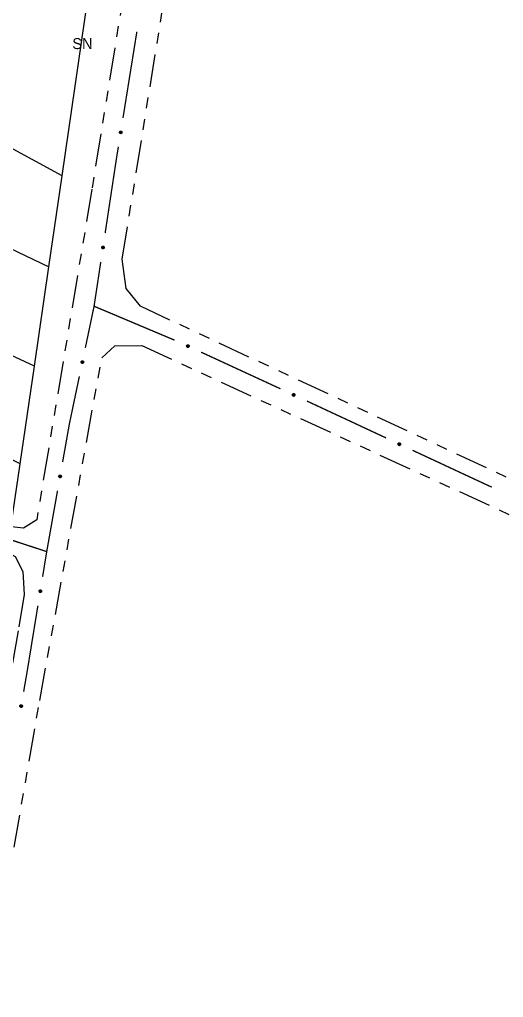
# Model space of a CAD drawing. Extents: x 209193 to 212081, y 4877574 to 4880493.
# Drawn here: x 210514.2 to 210580.7, y 4878690 to 4878824.3 of the extents above; entities that cross this region are included whole.
import ezdxf
from ezdxf.enums import TextEntityAlignment as Align

# ---------------------------------------------------------------- set-up
doc = ezdxf.new("R2010")
doc.units = 0
doc.header["$LTSCALE"] = 1.5
doc.header["$MEASUREMENT"] = 0
doc.linetypes.add('TRACO_25', pattern=[8, 3, -1, 1, -1, 1, -1])
for name, color, linetype in [('CD_MALHA_LOTES', 7, 'CONTINUOUS'), ('RU-QUADRA', 210, 'CONTINUOUS'), ('SV-EIXO-RUA-N-PAV', 6, 'CONTINUOUS'), ('SV-RUA-NAO-PAV', 7, 'CONTINUOUS'), ('Th_NmrPort', 1, 'CONTINUOUS')]:
    doc.layers.add(name, color=color, linetype=linetype)

msp = doc.modelspace()

# ---------------------------------------------------------------- linework, layer by layer
at = {"layer": 'CD_MALHA_LOTES', "linetype": 'Continuous', "flags": 128}
for points in [[(210520.081167, 4878802.82443), (210524.139028, 4878830.693511)], [(210520.081167, 4878802.82443), (210500.950134, 4878813.228601)], [(210491.080157, 4878803.358623), (210518.265216, 4878790.352614)], [(210518.265216, 4878790.352614), (210520.081167, 4878802.82443)], [(210516.277676, 4878776.70234), (210487.016048, 4878790.295418)], [(210516.277676, 4878776.70234), (210518.265216, 4878790.352614)], [(210514.3255, 4878763.294943), (210483.242233, 4878778.973973)], [(210514.3255, 4878763.294943), (210516.277676, 4878776.70234)], [(210513.142459, 4878755.16991), (210514.3255, 4878763.294943)]]:
    msp.add_lwpolyline(points, dxfattribs=at)
at = {"layer": 'RU-QUADRA', "linetype": 'Continuous', "flags": 128}
msp.add_lwpolyline([(210413.122003, 4878908.403499), (210410.54, 4878895.21), (210408.383759, 4878884.050767), (210404.477527, 4878863.834781), (210395.41, 4878819.2), (210430.79, 4878798.59), (210434.295409, 4878796.553598), (210440.592972, 4878793.180844), (210459.243631, 4878783.192207), (210481.09878, 4878771.487356), (210513.142459, 4878755.16991), (210514.3255, 4878763.294943), (210516.277676, 4878776.70234), (210518.265216, 4878790.352614), (210520.081167, 4878802.82443), (210524.139028, 4878830.693511), (210527.723513, 4878855.311486), (210528.528012, 4878860.836727), (210532.507907, 4878880.303605), (210538.357358, 4878908.91505)], dxfattribs=at)
at = {"layer": 'SV-EIXO-RUA-N-PAV', "const_width": 0.18}
for points in [[(210530.347704, 4878822.624079), (210528.441908, 4878810.776381)], [(210527.806643, 4878806.827149), (210527.647827, 4878805.839841)], [(210527.647827, 4878805.839841), (210527.525391, 4878805.078702)], [(210527.525391, 4878805.078702), (210525.993468, 4878794.964987)], [(210525.394422, 4878791.010099), (210524.495852, 4878785.077766)], [(210524.495852, 4878785.077766), (210524.472562, 4878784.924007)], [(210524.472562, 4878784.924007), (210523.272913, 4878779.203966)], [(210524.472562, 4878784.924007), (210535.528932, 4878780.259601)], [(210539.173145, 4878778.611439), (210550.066924, 4878773.578987)], [(210522.451867, 4878775.289137), (210521.220298, 4878769.416894)], [(210553.697966, 4878771.901034), (210564.573331, 4878766.82891)], [(210521.220298, 4878769.416894), (210521.084885, 4878768.771234)], [(210521.084885, 4878768.771234), (210520.151983, 4878763.513057)], [(210568.198453, 4878765.138202), (210575.448696, 4878761.756786)], [(210575.448696, 4878761.756786), (210575.765306, 4878761.609124)], [(210575.765306, 4878761.609124), (210579.076868, 4878760.072635)], [(210519.453218, 4878759.574564), (210518.055689, 4878751.697578)], [(210517.970795, 4878751.219086), (210511.317295, 4878753.39416)], [(210518.055689, 4878751.697578), (210517.970795, 4878751.219086)], [(210517.970795, 4878751.219086), (210517.405163, 4878747.750873)], [(210516.761309, 4878743.803031), (210515.312638, 4878734.920388)], [(210515.281353, 4878734.728559), (210514.799435, 4878731.964621)], [(210515.312638, 4878734.920388), (210515.281353, 4878734.728559)]]:
    msp.add_lwpolyline(points, dxfattribs=at)
at = {"layer": 'SV-EIXO-RUA-N-PAV'}
for points in [[(210528.255778, 4878808.92614), (210528.284989, 4878808.886913), (210528.302073, 4878808.847226), (210528.306794, 4878808.810024), (210528.302395, 4878808.776061), (210528.29398, 4878808.741823), (210528.277881, 4878808.709176), (210528.251986, 4878808.676898), (210528.212842, 4878808.64732), (210528.171036, 4878808.632491), (210528.134811, 4878808.625911), (210528.099133, 4878808.628459), (210528.06601, 4878808.637191), (210528.03265, 4878808.655035), (210528.000197, 4878808.681596), (210527.971407, 4878808.721677), (210527.954925, 4878808.7607), (210527.951303, 4878808.796804), (210527.954092, 4878808.832656), (210527.963102, 4878808.867507), (210527.97909, 4878808.899464), (210528.005892, 4878808.932091), (210528.045828, 4878808.959983), (210528.084561, 4878808.976865), (210528.120604, 4878808.980994), (210528.155839, 4878808.977453), (210528.190282, 4878808.969431), (210528.223774, 4878808.954614), (210528.255778, 4878808.92614)], [(210525.824302, 4878793.113117), (210525.853871, 4878793.07416), (210525.871318, 4878793.034631), (210525.87638, 4878792.997474), (210525.872292, 4878792.963473), (210525.864192, 4878792.929159), (210525.848392, 4878792.896365), (210525.822794, 4878792.863852), (210525.783923, 4878792.833916), (210525.742255, 4878792.818705), (210525.706092, 4878792.811792), (210525.670392, 4878792.814014), (210525.637189, 4878792.822441), (210525.603668, 4878792.839979), (210525.570972, 4878792.866242), (210525.541816, 4878792.906058), (210525.524978, 4878792.944928), (210525.521025, 4878792.980997), (210525.523485, 4878793.016873), (210525.532175, 4878793.051805), (210525.54787, 4878793.083907), (210525.574371, 4878793.116779), (210525.614051, 4878793.145035), (210525.652627, 4878793.162272), (210525.688631, 4878793.16673), (210525.723897, 4878793.163513), (210525.758412, 4878793.155807), (210525.792038, 4878793.141297), (210525.824302, 4878793.113117)], [(210537.273244, 4878779.610369), (210537.318899, 4878779.62791), (210537.361724, 4878779.63365), (210537.39882, 4878779.628156), (210537.430335, 4878779.614754), (210537.461032, 4878779.597412), (210537.488123, 4878779.5731), (210537.512214, 4878779.539455), (210537.530132, 4878779.493781), (210537.533128, 4878779.449524), (210537.529688, 4878779.412868), (210537.517606, 4878779.379201), (210537.500259, 4878779.349663), (210537.474074, 4878779.322357), (210537.43974, 4878779.298276), (210537.393376, 4878779.281371), (210537.351353, 4878779.276032), (210537.315612, 4878779.282287), (210537.281843, 4878779.294649), (210537.250716, 4878779.312729), (210537.22426, 4878779.336748), (210537.200076, 4878779.371361), (210537.183997, 4878779.417343), (210537.178194, 4878779.459195), (210537.183946, 4878779.495015), (210537.196864, 4878779.527986), (210537.213884, 4878779.558987), (210537.23719, 4878779.587237), (210537.273244, 4878779.610369)], [(210522.999619, 4878777.364577), (210523.026945, 4878777.324015), (210523.042136, 4878777.283565), (210523.045095, 4878777.246182), (210523.039097, 4878777.212465), (210523.029075, 4878777.178662), (210523.011452, 4878777.146812), (210522.984062, 4878777.115793), (210522.943564, 4878777.088096), (210522.901105, 4878777.075258), (210522.86461, 4878777.070395), (210522.829092, 4878777.074626), (210522.796418, 4878777.084912), (210522.763938, 4878777.104312), (210522.732775, 4878777.132376), (210522.70591, 4878777.173772), (210522.691289, 4878777.213529), (210522.689376, 4878777.249763), (210522.693855, 4878777.285444), (210522.7045, 4878777.319831), (210522.72198, 4878777.350997), (210522.750293, 4878777.382322), (210522.791502, 4878777.408297), (210522.830988, 4878777.423332), (210522.867186, 4878777.425753), (210522.902215, 4878777.420553), (210522.93624, 4878777.410913), (210522.968995, 4878777.394531), (210522.999619, 4878777.364577)], [(210551.798283, 4878772.900433), (210551.843938, 4878772.917973), (210551.886763, 4878772.923713), (210551.923859, 4878772.91822), (210551.955373, 4878772.904818), (210551.986071, 4878772.887476), (210552.013162, 4878772.863163), (210552.037253, 4878772.829518), (210552.05517, 4878772.783844), (210552.058167, 4878772.739588), (210552.054727, 4878772.702931), (210552.042644, 4878772.669264), (210552.025298, 4878772.639726), (210551.999112, 4878772.61242), (210551.964778, 4878772.588339), (210551.918415, 4878772.571434), (210551.876392, 4878772.566095), (210551.840651, 4878772.572351), (210551.806882, 4878772.584712), (210551.775755, 4878772.602793), (210551.749299, 4878772.626812), (210551.725115, 4878772.661424), (210551.709036, 4878772.707406), (210551.703233, 4878772.749258), (210551.708985, 4878772.785078), (210551.721903, 4878772.81805), (210551.738923, 4878772.84905), (210551.762228, 4878772.877301), (210551.798283, 4878772.900433)], [(210566.302206, 4878766.14405), (210566.347924, 4878766.161425), (210566.390769, 4878766.167008), (210566.427845, 4878766.16138), (210566.459311, 4878766.147863), (210566.489944, 4878766.130409), (210566.516947, 4878766.105998), (210566.540916, 4878766.072266), (210566.558666, 4878766.026526), (210566.561501, 4878765.982259), (210566.557928, 4878765.945615), (210566.545723, 4878765.911993), (210566.528268, 4878765.882518), (210566.501984, 4878765.855308), (210566.467562, 4878765.831352), (210566.421137, 4878765.814616), (210566.379095, 4878765.80943), (210566.343377, 4878765.815816), (210566.309653, 4878765.8283), (210566.278592, 4878765.846494), (210566.252224, 4878765.87061), (210566.228167, 4878765.90531), (210566.212256, 4878765.95135), (210566.206605, 4878765.993223), (210566.212487, 4878766.029022), (210566.225526, 4878766.061946), (210566.242658, 4878766.092885), (210566.266067, 4878766.12105), (210566.302206, 4878766.14405)], [(210519.936088, 4878761.666052), (210519.964664, 4878761.62636), (210519.981107, 4878761.586403), (210519.985229, 4878761.54913), (210519.980283, 4878761.515243), (210519.971318, 4878761.481144), (210519.954696, 4878761.44876), (210519.928284, 4878761.416904), (210519.888669, 4878761.38796), (210519.84663, 4878761.373806), (210519.810304, 4878761.367809), (210519.774671, 4878761.370932), (210519.741693, 4878761.380196), (210519.708625, 4878761.398575), (210519.676603, 4878761.425655), (210519.648462, 4878761.466195), (210519.632611, 4878761.505478), (210519.629571, 4878761.541635), (210519.632937, 4878761.577437), (210519.642506, 4878761.612139), (210519.659006, 4878761.643834), (210519.68633, 4878761.676026), (210519.726711, 4878761.703271), (210519.76571, 4878761.719528), (210519.801815, 4878761.723075), (210519.836988, 4878761.718968), (210519.871298, 4878761.710392), (210519.904547, 4878761.695038), (210519.936088, 4878761.666052)], [(210517.215009, 4878745.90104), (210517.244134, 4878745.861749), (210517.261132, 4878745.822025), (210517.265772, 4878745.784813), (210517.261299, 4878745.750861), (210517.25281, 4878745.716641), (210517.23664, 4878745.684028), (210517.210675, 4878745.651808), (210517.171466, 4878745.622314), (210517.129629, 4878745.607576), (210517.093389, 4878745.601075), (210517.057717, 4878745.603701), (210517.024612, 4878745.612504), (210516.991292, 4878745.630421), (210516.958896, 4878745.657053), (210516.930194, 4878745.697197), (210516.913797, 4878745.736255), (210516.910253, 4878745.772367), (210516.91312, 4878745.808212), (210516.922206, 4878745.843044), (210516.938263, 4878745.874966), (210516.965136, 4878745.907535), (210517.005133, 4878745.935339), (210517.043903, 4878745.952138), (210517.079955, 4878745.956188), (210517.115182, 4878745.95257), (210517.149607, 4878745.944473), (210517.183067, 4878745.929584), (210517.215009, 4878745.90104)], [(210514.589024, 4878730.116983), (210514.617717, 4878730.077376), (210514.634279, 4878730.037468), (210514.638511, 4878730.000207), (210514.633666, 4878729.966305), (210514.624803, 4878729.932181), (210514.608276, 4878729.899747), (210514.58196, 4878729.867813), (210514.54243, 4878729.838751), (210514.500434, 4878729.824472), (210514.464126, 4878729.818368), (210514.428484, 4878729.821385), (210514.395478, 4878729.830551), (210514.362356, 4878729.848832), (210514.330254, 4878729.875817), (210514.301993, 4878729.916272), (210514.286025, 4878729.955508), (210514.282877, 4878729.991656), (210514.286137, 4878730.027469), (210514.295603, 4878730.062199), (210514.312009, 4878730.093943), (210514.339238, 4878730.126215), (210514.379537, 4878730.15358), (210514.418488, 4878730.169953), (210514.454582, 4878730.173607), (210514.489768, 4878730.169604), (210514.524102, 4878730.16113), (210514.557397, 4878730.145875), (210514.589024, 4878730.116983)]]:
    msp.add_lwpolyline(points, close=True, dxfattribs=at)
for points in [[(210527.963102, 4878808.867507), (210527.954925, 4878808.7607)], [(210527.971034, 4878808.8791), (210527.963702, 4878808.747601)], [(210527.97909, 4878808.899464), (210527.971407, 4878808.721677)], [(210527.993965, 4878808.909963), (210527.986575, 4878808.70937)], [(210528.005892, 4878808.932091), (210528.000197, 4878808.681596)], [(210528.02676, 4878808.942003), (210528.016402, 4878808.671403)], [(210528.045828, 4878808.959983), (210528.03265, 4878808.655035)], [(210528.063861, 4878808.96644), (210528.049045, 4878808.650949)], [(210528.084561, 4878808.976865), (210528.06601, 4878808.637191)], [(210528.101272, 4878808.975625), (210528.082556, 4878808.635884)], [(210528.120604, 4878808.980994), (210528.099133, 4878808.628459)], [(210528.137383, 4878808.976727), (210528.114672, 4878808.629336)], [(210528.155839, 4878808.977453), (210528.134811, 4878808.625911)], [(210528.173541, 4878808.969528), (210528.155474, 4878808.633829)], [(210528.190282, 4878808.969431), (210528.171036, 4878808.632491)], [(210528.206137, 4878808.957375), (210528.193102, 4878808.644361)], [(210528.223774, 4878808.954614), (210528.212842, 4878808.64732)], [(210528.237867, 4878808.939832), (210528.231116, 4878808.665887)], [(210528.255778, 4878808.92614), (210528.251986, 4878808.676898)], [(210528.270821, 4878808.904126), (210528.265692, 4878808.700405)], [(210528.284989, 4878808.886913), (210528.277881, 4878808.709176)], [(210528.294825, 4878808.864331), (210528.286363, 4878808.734396)], [(210528.302073, 4878808.847226), (210528.29398, 4878808.741823)], [(210525.532175, 4878793.051805), (210525.524978, 4878792.944928)], [(210525.540001, 4878793.06347), (210525.533874, 4878792.93191)], [(210525.54787, 4878793.083907), (210525.541816, 4878792.906058)], [(210525.562648, 4878793.094542), (210525.557097, 4878792.89389)], [(210525.574371, 4878793.116779), (210525.570972, 4878792.866242)], [(210525.595148, 4878793.126881), (210525.58727, 4878792.856197)], [(210525.614051, 4878793.145035), (210525.603668, 4878792.839979)], [(210525.632023, 4878793.151658), (210525.6201, 4878792.836044)], [(210525.652627, 4878793.162272), (210525.637189, 4878792.822441)], [(210525.669349, 4878793.161185), (210525.653747, 4878792.821287)], [(210525.688631, 4878793.16673), (210525.670392, 4878792.814014)], [(210525.705448, 4878793.162617), (210525.685922, 4878792.815033)], [(210525.723897, 4878793.163513), (210525.706092, 4878792.811792)], [(210525.74167, 4878793.155751), (210525.726681, 4878792.8199)], [(210525.758412, 4878793.155807), (210525.742255, 4878792.818705)], [(210525.774377, 4878793.143896), (210525.764211, 4878792.830776)], [(210525.792038, 4878793.141297), (210525.783923, 4878792.833916)], [(210525.806266, 4878793.126645), (210525.802026, 4878792.85265)], [(210525.824302, 4878793.113117), (210525.822794, 4878792.863852)], [(210525.839546, 4878793.091242), (210525.836284, 4878792.887484)], [(210525.853871, 4878793.07416), (210525.848392, 4878792.896365)], [(210525.863914, 4878793.051669), (210525.856642, 4878792.921662)], [(210525.871318, 4878793.034631), (210525.864192, 4878792.929159)], [(210537.178194, 4878779.459195), (210537.500259, 4878779.349663)], [(210537.182646, 4878779.436449), (210537.482433, 4878779.337041)], [(210537.183898, 4878779.474951), (210537.505982, 4878779.365242)], [(210537.183946, 4878779.495015), (210537.517606, 4878779.379201)], [(210537.183997, 4878779.417343), (210537.474074, 4878779.322357)], [(210537.192583, 4878779.510019), (210537.520955, 4878779.3944)], [(210537.196164, 4878779.39413), (210537.453928, 4878779.311128)], [(210537.196864, 4878779.527986), (210537.529688, 4878779.412868)], [(210537.200076, 4878779.371361), (210537.43974, 4878779.298276)], [(210537.209272, 4878779.542893), (210537.52764, 4878779.434901)], [(210537.213884, 4878779.558987), (210537.533128, 4878779.449524)], [(210537.218165, 4878779.353905), (210537.409321, 4878779.292655)], [(210537.22426, 4878779.336748), (210537.393376, 4878779.281371)], [(210537.229771, 4878779.571), (210537.527653, 4878779.473975)], [(210537.23719, 4878779.587237), (210537.530132, 4878779.493781)], [(210537.241694, 4878779.323496), (210537.366335, 4878779.280948)], [(210537.250716, 4878779.312729), (210537.351353, 4878779.276032)], [(210537.255226, 4878779.596818), (210537.517185, 4878779.516388)], [(210537.273244, 4878779.610369), (210537.512214, 4878779.539455)], [(210537.298501, 4878779.618913), (210537.493278, 4878779.558996)], [(210537.318899, 4878779.62791), (210537.488123, 4878779.5731)], [(210537.343297, 4878779.631287), (210537.466127, 4878779.588073)], [(210537.361724, 4878779.63365), (210537.461032, 4878779.597412)], [(210522.7045, 4878777.319831), (210522.691289, 4878777.213529)], [(210522.712971, 4878777.331036), (210522.699438, 4878777.20003)], [(210522.72198, 4878777.350997), (210522.70591, 4878777.173772)], [(210522.737334, 4878777.360781), (210522.720481, 4878777.160762)], [(210522.750293, 4878777.382322), (210522.732775, 4878777.132376)], [(210522.771606, 4878777.391237), (210522.748481, 4878777.121428)], [(210522.791502, 4878777.408297), (210522.763938, 4878777.104312)], [(210522.809819, 4878777.413896), (210522.780122, 4878777.099456)], [(210522.830988, 4878777.423332), (210522.796418, 4878777.084912)], [(210522.847622, 4878777.421304), (210522.812884, 4878777.082825)], [(210522.867186, 4878777.425753), (210522.829092, 4878777.074626)], [(210522.883745, 4878777.420699), (210522.844655, 4878777.074768)], [(210522.902215, 4878777.420553), (210522.86461, 4878777.070395)], [(210522.919522, 4878777.411801), (210522.885624, 4878777.077329)], [(210522.93624, 4878777.410913), (210522.901105, 4878777.075258)], [(210522.951509, 4878777.398122), (210522.923707, 4878777.086073)], [(210522.968995, 4878777.394531), (210522.943564, 4878777.088096)], [(210522.982375, 4878777.3791), (210522.962695, 4878777.10578)], [(210522.999619, 4878777.364577), (210522.984062, 4878777.115793)], [(210523.013606, 4878777.341878), (210522.998863, 4878777.138627)], [(210523.026945, 4878777.324015), (210523.011452, 4878777.146812)], [(210523.035704, 4878777.300994), (210523.021115, 4878777.171604)], [(210523.042136, 4878777.283565), (210523.029075, 4878777.178662)], [(210551.703233, 4878772.749258), (210552.025298, 4878772.639726)], [(210551.707685, 4878772.726513), (210552.007472, 4878772.627104)], [(210551.708937, 4878772.765014), (210552.031021, 4878772.655306)], [(210551.708985, 4878772.785078), (210552.042644, 4878772.669264)], [(210551.709036, 4878772.707406), (210551.999112, 4878772.61242)], [(210551.717621, 4878772.800083), (210552.045993, 4878772.684463)], [(210551.721203, 4878772.684194), (210551.978967, 4878772.601192)], [(210551.721903, 4878772.81805), (210552.054727, 4878772.702931)], [(210551.725115, 4878772.661424), (210551.964778, 4878772.588339)], [(210551.734311, 4878772.832956), (210552.052679, 4878772.724964)], [(210551.738923, 4878772.84905), (210552.058167, 4878772.739588)], [(210551.743204, 4878772.643969), (210551.934359, 4878772.582719)], [(210551.749299, 4878772.626812), (210551.918415, 4878772.571434)], [(210551.75481, 4878772.861063), (210552.052692, 4878772.764038)], [(210551.762228, 4878772.877301), (210552.05517, 4878772.783844)], [(210551.766733, 4878772.613559), (210551.891374, 4878772.571011)], [(210551.775755, 4878772.602793), (210551.876392, 4878772.566095)], [(210551.780265, 4878772.886882), (210552.042223, 4878772.806451)], [(210551.798283, 4878772.900433), (210552.037253, 4878772.829518)], [(210551.82354, 4878772.908977), (210552.018317, 4878772.84906)], [(210551.843938, 4878772.917973), (210552.013162, 4878772.863163)], [(210551.868336, 4878772.921351), (210551.991166, 4878772.878136)], [(210551.886763, 4878772.923713), (210551.986071, 4878772.887476)], [(210566.206605, 4878765.993223), (210566.528268, 4878765.882518)], [(210566.210974, 4878765.970462), (210566.510396, 4878765.869961)], [(210566.212256, 4878765.95135), (210566.501984, 4878765.855308)], [(210566.212366, 4878766.008959), (210566.534048, 4878765.898077)], [(210566.212487, 4878766.029022), (210566.545723, 4878765.911993)], [(210566.221178, 4878766.043995), (210566.549127, 4878765.927179)], [(210566.224338, 4878765.928094), (210566.481798, 4878765.844153)], [(210566.225526, 4878766.061946), (210566.557928, 4878765.945615)], [(210566.228167, 4878765.90531), (210566.467562, 4878765.831352)], [(210566.237987, 4878766.076808), (210566.55596, 4878765.967656)], [(210566.242658, 4878766.092885), (210566.561501, 4878765.982259)], [(210566.246192, 4878765.887789), (210566.437123, 4878765.825842)], [(210566.252224, 4878765.87061), (210566.421137, 4878765.814616)], [(210566.258589, 4878766.10484), (210566.556116, 4878766.00673)], [(210566.266067, 4878766.12105), (210566.558666, 4878766.026526)], [(210566.26961, 4878765.857294), (210566.394095, 4878765.814292)], [(210566.278592, 4878765.846494), (210566.379095, 4878765.80943)], [(210566.284138, 4878766.130565), (210566.545802, 4878766.049181)], [(210566.302206, 4878766.14405), (210566.540916, 4878766.072266)], [(210566.327493, 4878766.152502), (210566.522051, 4878766.091876)], [(210566.347924, 4878766.161425), (210566.516947, 4878766.105998)], [(210566.372334, 4878766.164713), (210566.495006, 4878766.121051)], [(210566.390769, 4878766.167008), (210566.489944, 4878766.130409)], [(210519.642506, 4878761.612139), (210519.632611, 4878761.505478)], [(210519.650624, 4878761.623602), (210519.641176, 4878761.492239)], [(210519.659006, 4878761.643834), (210519.648462, 4878761.466195)], [(210519.674049, 4878761.654092), (210519.663431, 4878761.453645)], [(210519.68633, 4878761.676026), (210519.676603, 4878761.425655)], [(210519.707356, 4878761.6856), (210519.692642, 4878761.415202)], [(210519.726711, 4878761.703271), (210519.708625, 4878761.398575)], [(210519.744845, 4878761.709437), (210519.724952, 4878761.394225)], [(210519.76571, 4878761.719528), (210519.741693, 4878761.380196)], [(210519.782399, 4878761.718019), (210519.758215, 4878761.378623)], [(210519.801815, 4878761.723075), (210519.774671, 4878761.370932)], [(210519.818523, 4878761.718539), (210519.790222, 4878761.371559)], [(210519.836988, 4878761.718968), (210519.810304, 4878761.367809)], [(210519.85456, 4878761.710759), (210519.831092, 4878761.375394)], [(210519.871298, 4878761.710392), (210519.84663, 4878761.373806)], [(210519.886957, 4878761.698082), (210519.868884, 4878761.385319)], [(210519.904547, 4878761.695038), (210519.888669, 4878761.38796)], [(210519.9184, 4878761.680031), (210519.90724, 4878761.406231)], [(210519.936088, 4878761.666052), (210519.928284, 4878761.416904)], [(210519.950775, 4878761.643799), (210519.942367, 4878761.440188)], [(210519.964664, 4878761.62636), (210519.954696, 4878761.44876)], [(210519.974135, 4878761.603623), (210519.963582, 4878761.473841)], [(210519.981107, 4878761.586403), (210519.971318, 4878761.481144)], [(210516.922206, 4878745.843044), (210516.913797, 4878745.736255)], [(210516.930163, 4878745.854619), (210516.922545, 4878745.723137)], [(210516.938263, 4878745.874966), (210516.930194, 4878745.697197)], [(210516.953161, 4878745.885432), (210516.945335, 4878745.684856)], [(210516.965136, 4878745.907535), (210516.958896, 4878745.657053)], [(210516.986026, 4878745.917401), (210516.975079, 4878745.646824)], [(210517.005133, 4878745.935339), (210516.991292, 4878745.630421)], [(210517.02318, 4878745.941758), (210517.007678, 4878745.6263)], [(210517.043903, 4878745.952138), (210517.024612, 4878745.612504)], [(210517.060611, 4878745.950861), (210517.041156, 4878745.611162)], [(210517.079955, 4878745.956188), (210517.057717, 4878745.603701)], [(210517.096724, 4878745.951884), (210517.073257, 4878745.604544)], [(210517.115182, 4878745.95257), (210517.093389, 4878745.601075)], [(210517.132866, 4878745.944608), (210517.11407, 4878745.608948)], [(210517.149607, 4878745.944473), (210517.129629, 4878745.607576)], [(210517.165436, 4878745.932383), (210517.15172, 4878745.619398)], [(210517.183067, 4878745.929584), (210517.171466, 4878745.622314)], [(210517.197128, 4878745.914771), (210517.189781, 4878745.640842)], [(210517.215009, 4878745.90104), (210517.210675, 4878745.651808)], [(210517.230004, 4878745.878993), (210517.224432, 4878745.675285)], [(210517.244134, 4878745.861749), (210517.23664, 4878745.684028)], [(210517.253921, 4878745.839146), (210517.245176, 4878745.70923)], [(210517.261132, 4878745.822025), (210517.25281, 4878745.716641)], [(210514.312009, 4878730.093943), (210514.301993, 4878729.916272)], [(210514.327022, 4878730.104245), (210514.316998, 4878729.903767)], [(210514.339238, 4878730.126215), (210514.330254, 4878729.875817)], [(210514.360235, 4878730.135852), (210514.346323, 4878729.865411)], [(210514.379537, 4878730.15358), (210514.362356, 4878729.848832)], [(210514.397653, 4878730.1598), (210514.378696, 4878729.844531)], [(210514.418488, 4878730.169953), (210514.395478, 4878729.830551)], [(210514.435181, 4878730.168493), (210514.412005, 4878729.829027)], [(210514.454582, 4878730.173607), (210514.428484, 4878729.821385)], [(210514.471304, 4878730.16912), (210514.444033, 4878729.822058)], [(210514.489768, 4878730.169604), (210514.464126, 4878729.818368)], [(210514.507364, 4878730.161448), (210514.484891, 4878729.826015)], [(210514.524102, 4878730.16113), (210514.500434, 4878729.824472)], [(210514.539798, 4878730.148867), (210514.522654, 4878729.836052)], [(210514.557397, 4878730.145875), (210514.54243, 4878729.838751)], [(210514.571294, 4878730.130909), (210514.560947, 4878729.857077)], [(210514.589024, 4878730.116983), (210514.58196, 4878729.867813)], [(210514.603777, 4878730.094773), (210514.595973, 4878729.891138)], [(210514.295603, 4878730.062199), (210514.286025, 4878729.955508)], [(210514.303687, 4878730.073686), (210514.294629, 4878729.942295)], [(210514.617717, 4878730.077376), (210514.608276, 4878729.899747)], [(210514.627256, 4878730.054667), (210514.617088, 4878729.924854)], [(210514.634279, 4878730.037468), (210514.624803, 4878729.932181)]]:
    msp.add_lwpolyline(points, dxfattribs=at)
at = {"layer": 'SV-RUA-NAO-PAV', "linetype": 'TRACO_25'}
for points in [[(210434.302485, 4879021.998486, 9.695676), (210520.96, 4879007.75, 9.695676), (210550.74, 4879002.32, 9.579477), (210555.34, 4878999.25, 9.579477), (210556.56, 4878994.48, 9.579477), (210555.76, 4878988.26, 9.621732), (210546.984052, 4878938.078071, 9.621732), (210545.880872, 4878931.769955, 9.621732), (210543.84, 4878920.1, 9.621732), (210533.08, 4878855.97, 10.033707), (210524.17, 4878800.99, 9.959763), (210516.59433, 4878755.580896, 9.970326), (210514.8, 4878754.43, 10.392865), (210511.94, 4878754.75, 10.593572), (210480.07, 4878769.18, 10.67808), (210441.51, 4878790.41, 11.090055), (210434.326216, 4878794.555277, 11.977387)], [(210600.1, 4878752.54, 10.509064), (210530.83, 4878784.92, 10.19216), (210528.89, 4878787.34, 10.19216), (210528.35, 4878791.38, 10.181596), (210538.43344, 4878854.067063, 10.181596), (210540.36, 4878855.84, 9.896381), (210543.39, 4878855.18, 9.896381), (210559.665733, 4878846.066561, 9.896381), (210576.317859, 4878836.742364, 9.896381), (210589.641387, 4878829.281984, 8.977359)], [(210434.295263, 4878791.893964, 10.942166), (210442.14, 4878787.27, 10.942166), (210467.45, 4878773.35, 10.878785), (210486.14, 4878763, 10.762588), (210511.7, 4878751.58, 10.487937), (210513.654642, 4878750.525901, 10.487937), (210514.67724, 4878748.480704, 10.487937), (210514.882955, 4878745.322794, 10.509064), (210514.05, 4878740.33, 10.139342), (210499.58, 4878658.78, 11.544285), (210496.57, 4878656.1, 11.723864), (210493.17, 4878656.09, 12.146403), (210489.3, 4878657.66, 12.220347), (210485.388108, 4878659.037498, 12.241474)], [(210503.12, 4878651.5, 12.051332), (210517.02, 4878730.78, 10.53019), (210525.53, 4878777.84, 9.9492), (210527.31, 4878779.5, 9.959763), (210531.02, 4878779.51, 10.107652), (210599.7, 4878747.94, 10.25554), (210623.34, 4878733.9, 7.836504), (210625.47, 4878730.38, 7.720305), (210624.9, 4878725.37, 7.741432), (210615.23, 4878689.89, 7.699178)]]:
    msp.add_polyline3d(points, dxfattribs=at)

# ---------------------------------------------------------------- texts
at = {"layer": 'Th_NmrPort', "color": 1}
msp.add_text('SN', height=1.5, dxfattribs=at).set_placement((210521.482502, 4878820.99724), align=Align.MIDDLE_LEFT)

doc.saveas('drawing.dxf')
